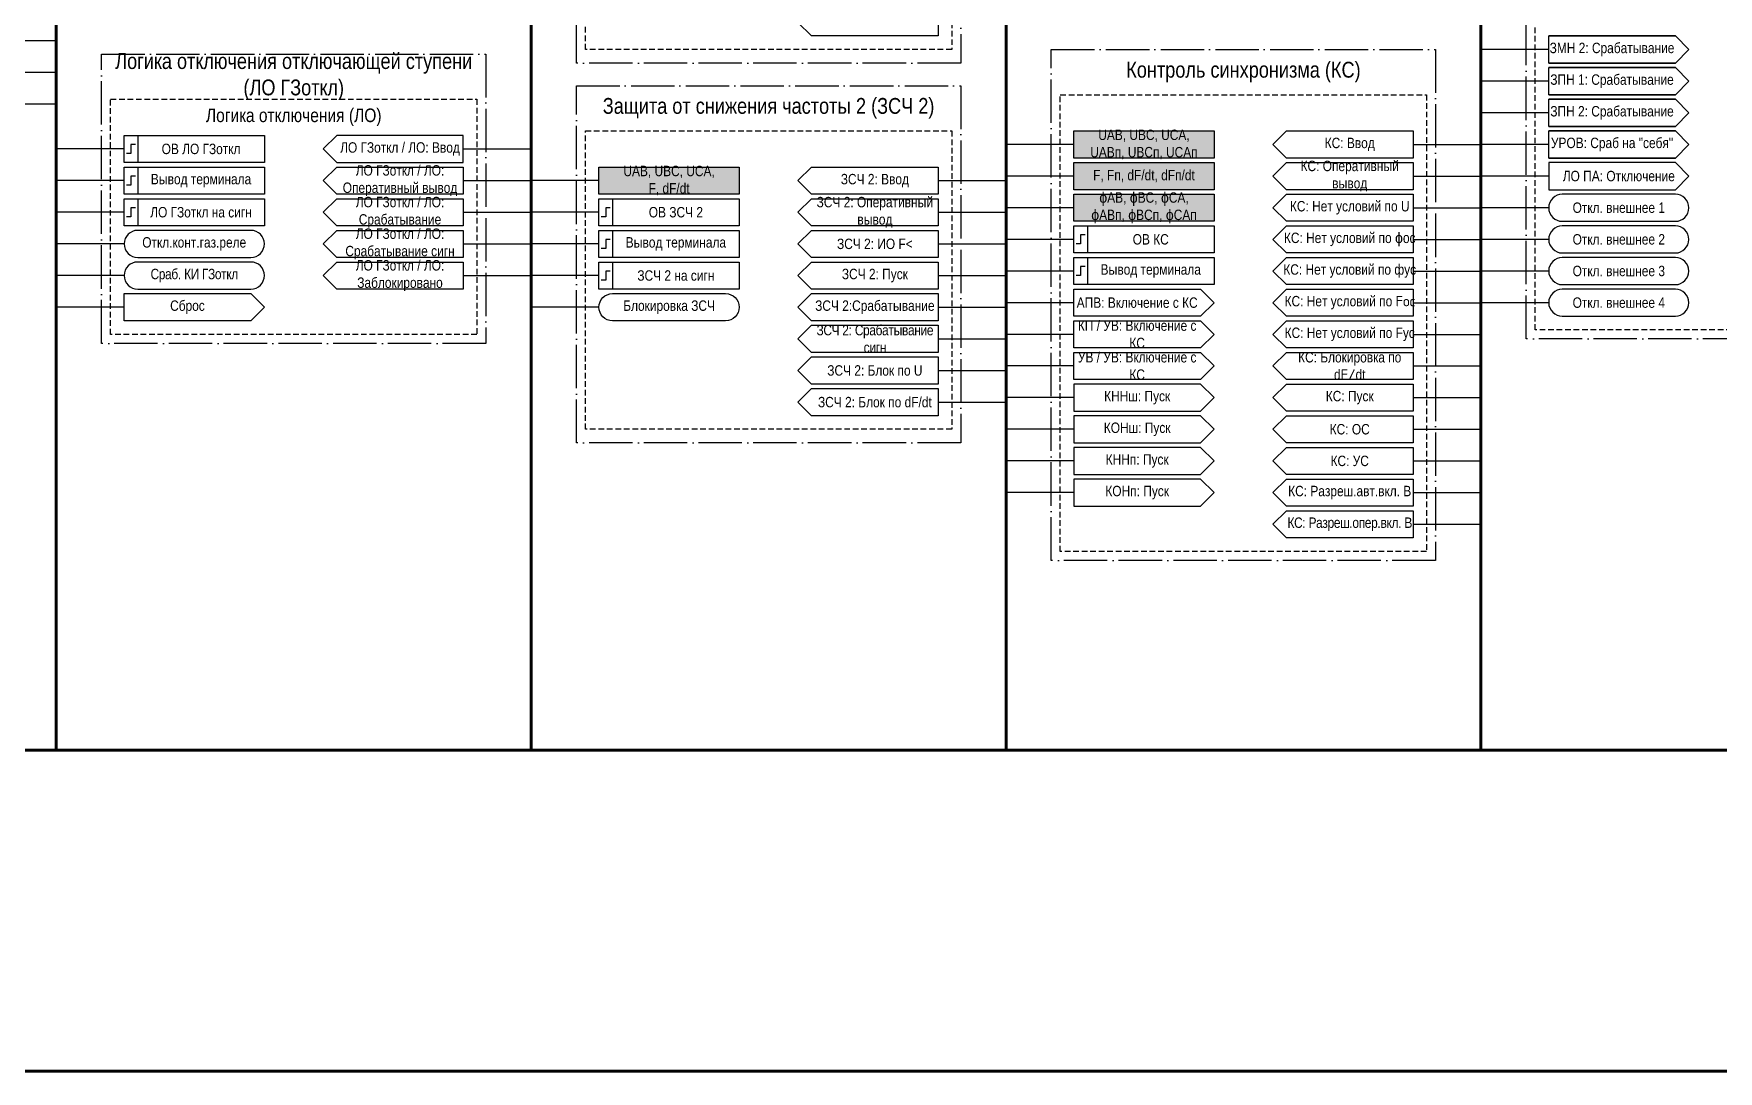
# Model space of a CAD drawing. Header units: millimetres. Extents: x 0 to 1261, y -61 to 1197.
# Drawn here: x 415 to 787.5, y -61 to 168.5 of the extents above; entities that cross this region are included whole.
import ezdxf

# ---------------------------------------------------------------- set-up
doc = ezdxf.new("R2010")
doc.units = ezdxf.units.MM
doc.linetypes.add('ACAD_ISO04W100', pattern=[30, 24, -3, 0, -3])
doc.linetypes.add('штриховая2', pattern=[0.375, 0.25, -0.125])
doc.layers.add('TEXT', color=7, linetype='Continuous', lineweight=25)
doc.layers.add('Основная', color=7, linetype='Continuous')
doc.styles.add('2.5_Gost_RD', font='ARIALN.TTF', dxfattribs={"height": 2.5})
doc.styles.add('3.5_Gost_RD', font='ARIALN.TTF', dxfattribs={"height": 3.5})

msp = doc.modelspace()

# ---------------------------------------------------------------- hatches: boundary and pattern name
at = {"ltscale": 100, "true_color": 0xef8637}
h = msp.add_hatch(color=30, dxfattribs=at)
h.dxf.hatch_style = 1
h.paths.add_polyline_path([(645, 147), (676, 147), (676, 141), (645, 141)])
h = msp.add_hatch(color=30, dxfattribs=at)
h.dxf.hatch_style = 1
h.paths.add_polyline_path([(540, 139), (571, 139), (571, 133), (540, 133)])
h = msp.add_hatch(color=30, dxfattribs=at)
h.dxf.hatch_style = 1
h.paths.add_polyline_path([(645, 140), (676, 140), (676, 134), (645, 134)])
h = msp.add_hatch(color=30, dxfattribs=at)
h.dxf.hatch_style = 1
h.paths.add_polyline_path([(645, 133), (676, 133), (676, 127), (645, 127)])

# ---------------------------------------------------------------- linework, layer by layer
at = {"lineweight": 100, "ltscale": 100}
for p, q in [((420, 1090), (420, 10)), ((525, 1090), (525, 10)), ((630, 1090), (630, 10)), ((735, 1090), (735, 10)), ((210, 10), (1050, 10))]:
    msp.add_line(p, q, dxfattribs=at)
at = {"ltscale": 100}
for p, q in [((405, 167), (420, 167)), ((750, 165), (735, 165)), ((405, 160), (420, 160)), ((750, 158), (735, 158)), ((405, 153), (420, 153)), ((750, 151), (735, 151)), ((692, 147), (720, 147)), ((435, 143), (420, 143)), ((510, 143), (525, 143)), ((645, 144), (630, 144)), ((720, 144), (735, 144)), ((750, 144), (735, 144)), ((435, 136), (420, 136)), ((510, 136), (525, 136)), ((540, 136), (525, 136)), ((615, 136), (630, 136)), ((645, 137), (630, 137)), ((720, 137), (735, 137)), ((750, 137), (735, 137)), ((435, 129), (420, 129)), ((510, 129), (525, 129)), ((540, 129), (525, 129)), ((615, 129), (630, 129)), ((645, 130), (630, 130)), ((720, 130), (735, 130)), ((750, 130), (735, 130)), ((645, 123), (630, 123)), ((720, 123), (735, 123)), ((750, 123), (735, 123)), ((435, 122), (420, 122)), ((510, 122), (525, 122)), ((540, 122), (525, 122)), ((615, 122), (630, 122)), ((645, 116), (630, 116)), ((720, 116), (735, 116)), ((750, 116), (735, 116)), ((435, 115), (420, 115)), ((510, 115), (525, 115)), ((540, 115), (525, 115)), ((615, 115), (630, 115)), ((645, 109), (630, 109)), ((720, 109), (735, 109)), ((750, 109), (735, 109)), ((435, 108), (420, 108)), ((540, 108), (525, 108)), ((615, 108), (630, 108)), ((615, 101), (630, 101)), ((645, 102), (630, 102)), ((720, 102), (735, 102)), ((615, 94), (630, 94)), ((645, 95), (630, 95)), ((720, 95), (735, 95)), ((615, 87), (630, 87)), ((645, 88), (630, 88)), ((720, 88), (735, 88)), ((645, 81), (630, 81)), ((720, 81), (735, 81)), ((645, 74), (630, 74)), ((720, 74), (735, 74)), ((645, 67), (630, 67)), ((720, 67), (735, 67)), ((720, 60), (735, 60)), ((720, 57), (692, 57))]:
    msp.add_line(p, q, dxfattribs=at)
at = {"color": 3, "lineweight": 60, "ltscale": 100}
msp.add_lwpolyline([(0, 1149), (1261, 1149), (1261, -61), (0, -61)], close=True, dxfattribs=at)
at = {"color": 251, "linetype": 'ACAD_ISO04W100', "lineweight": 30, "ltscale": 0.4, "true_color": 0x58595b}
for points in [[(745, 869), (830, 869), (830, 101), (745, 101)], [(535, 241), (620, 241), (620, 162), (535, 162)], [(430, 164), (515, 164), (515, 100), (430, 100)], [(640, 165), (725, 165), (725, 52), (640, 52)], [(535, 157), (620, 157), (620, 78), (535, 78)]]:
    msp.add_lwpolyline(points, close=True, dxfattribs=at)
at = {"linetype": 'штриховая2', "ltscale": 5}
for points in [[(747, 421), (828, 421), (828, 103), (747, 103)], [(537, 231), (618, 231), (618, 165), (537, 165)], [(432, 154), (513, 154), (513, 102), (432, 102)], [(642, 155), (723, 155), (723, 54), (642, 54)], [(537, 147), (618, 147), (618, 81), (537, 81)]]:
    msp.add_lwpolyline(points, close=True, dxfattribs=at)
at = {"ltscale": 100}
for points in [[(435, 146), (438, 146), (438, 140), (435, 140)], [(435, 146), (466, 146), (466, 140), (435, 140)], [(482, 146), (479, 143), (482, 140), (510, 140), (510, 146)], [(645, 147), (676, 147), (676, 141), (645, 141)], [(435, 139), (438, 139), (438, 133), (435, 133)], [(435, 139), (466, 139), (466, 133), (435, 133)], [(482, 139), (510, 139), (510, 133), (482, 133), (479, 136)], [(540, 139), (571, 139), (571, 133), (540, 133)], [(615, 139), (615, 133), (587, 133), (584, 136), (587, 139)], [(645, 140), (676, 140), (676, 134), (645, 134)], [(435, 132), (438, 132), (438, 126), (435, 126)], [(435, 132), (466, 132), (466, 126), (435, 126)], [(540, 132), (543, 132), (543, 126), (540, 126)], [(540, 132), (571, 132), (571, 126), (540, 126)], [(645, 133), (676, 133), (676, 127), (645, 127)], [(540, 125), (571, 125), (571, 119), (540, 119)], [(540, 125), (543, 125), (543, 119), (540, 119)], [(645, 126), (676, 126), (676, 120), (645, 120)], [(645, 126), (648, 126), (648, 120), (645, 120)], [(540, 118), (543, 118), (543, 112), (540, 112)], [(540, 118), (571, 118), (571, 112), (540, 112)], [(645, 119), (676, 119), (676, 113), (645, 113)], [(645, 119), (648, 119), (648, 113), (645, 113)], [(645, 112), (673, 112), (676, 109), (673, 106), (645, 106)], [(645, 105), (673, 105), (676, 102), (673, 99), (645, 99)], [(645, 98), (673, 98), (676, 95), (673, 92), (645, 92)]]:
    msp.add_lwpolyline(points, close=True, dxfattribs=at)
for points in [[(689, 144), (692, 147), (720, 147), (720, 141), (692, 141), (689, 144)], [(689, 137), (692, 140), (720, 140), (720, 134), (692, 134), (689, 137)], [(781, 137), (778, 140), (750, 140), (750, 134), (778, 134), (781, 137)], [(479, 129), (482, 132), (510, 132), (510, 126), (482, 126), (479, 129)], [(584, 129), (584, 129), (587, 132), (615, 132), (615, 126), (587, 126), (584, 129)], [(689, 130), (692, 133), (720, 133), (720, 127), (692, 127), (689, 130)], [(479, 122), (482, 125), (510, 125), (510, 119), (482, 119), (479, 122)], [(689, 123), (692, 126), (720, 126), (720, 120), (692, 120), (689, 123)], [(479, 115), (482, 118), (510, 118), (510, 112), (482, 112), (479, 115)], [(689, 116), (692, 119), (720, 119), (720, 113), (692, 113), (689, 116)], [(689, 109), (692, 112), (720, 112), (720, 106), (692, 106), (689, 109)], [(435, 111), (463, 111), (466, 108), (463, 105), (435, 105), (435, 111)], [(689, 102), (692, 105), (720, 105), (720, 99), (692, 99), (689, 102)], [(689, 95), (692, 98), (720, 98), (720, 92), (692, 92), (689, 95)], [(689, 88), (692, 91), (720, 91), (720, 85), (692, 85), (689, 88)], [(689, 81), (692, 84), (720, 84), (720, 78), (692, 78), (689, 81)], [(689, 74), (692, 77), (720, 77), (720, 71), (692, 71), (689, 74)], [(689, 67), (692, 70), (720, 70), (720, 64), (692, 64), (689, 67)], [(689, 60), (692, 63), (720, 63), (720, 57), (692, 57), (689, 60)]]:
    msp.add_lwpolyline(points, dxfattribs=at)
at = {"lineweight": 30, "ltscale": 100}
for points in [[(437.5, 144), (436.5, 144), (436.5, 142), (435.5, 142)], [(437.5, 137), (436.5, 137), (436.5, 135), (435.5, 135)], [(437.5, 130), (436.5, 130), (436.5, 128), (435.5, 128)], [(542.5, 130), (541.5, 130), (541.5, 128), (540.5, 128)], [(542.5, 123), (541.5, 123), (541.5, 121), (540.5, 121)], [(647.5, 124), (646.5, 124), (646.5, 122), (645.5, 122)], [(542.5, 116), (541.5, 116), (541.5, 114), (540.5, 114)], [(647.5, 117), (646.5, 117), (646.5, 115), (645.5, 115)]]:
    msp.add_lwpolyline(points, dxfattribs=at)
at = {"ltscale": 100}
for points in [[(753, 127), (778, 127, 1), (778, 133), (753, 133, 1)], [(438, 119), (463, 119, 1), (463, 125), (438, 125, 1)], [(753, 120), (778, 120, 1), (778, 126), (753, 126, 1)], [(438, 112), (463, 112, 1), (463, 118), (438, 118, 1)], [(753, 113), (778, 113, 1), (778, 119), (753, 119, 1)], [(753, 106), (778, 106, 1), (778, 112), (753, 112, 1)], [(543, 105, -1), (543, 111), (568, 111, -1), (568, 105)]]:
    msp.add_lwpolyline(points, format="xyb", close=True, dxfattribs=at)
at = {"layer": 'TEXT', "ltscale": 100}
for points in [[(750, 162), (778, 162), (781, 165), (778, 168), (750, 168), (778, 168), (781, 165), (778, 162), (750, 162), (750, 168)], [(750, 155), (778, 155), (781, 158), (778, 161), (750, 161), (778, 161), (781, 158), (778, 155), (750, 155), (750, 161)], [(750, 148), (778, 148), (781, 151), (778, 154), (750, 154), (778, 154), (781, 151), (778, 148), (750, 148), (750, 154)], [(750, 141), (778, 141), (781, 144), (778, 147), (750, 147), (778, 147), (781, 144), (778, 141), (750, 141), (750, 147)]]:
    msp.add_lwpolyline(points, dxfattribs=at)
for points in [[(645, 91), (645, 85), (673, 85), (676, 88), (673, 91)], [(645, 84), (645, 78), (673, 78), (676, 81), (673, 84)], [(645, 77), (645, 71), (673, 71), (676, 74), (673, 77)], [(645, 70), (645, 64), (673, 64), (676, 67), (673, 70)]]:
    msp.add_lwpolyline(points, close=True, dxfattribs=at)
at = {"layer": 'Основная', "ltscale": 100}
for points in [[(584, 171), (587, 174), (615, 174), (615, 168), (587, 168), (584, 171)], [(584, 115), (587, 118), (615, 118), (615, 112), (587, 112), (584, 115)], [(584, 94), (587, 97), (615, 97), (615, 91), (587, 91), (584, 94)], [(584, 87), (587, 90), (615, 90), (615, 84), (587, 84), (584, 87)]]:
    msp.add_lwpolyline(points, dxfattribs=at)
for points in [[(615, 125), (615, 119), (587, 119), (584, 122), (587, 125)], [(615, 111), (615, 105), (587, 105), (584, 108), (587, 111)], [(615, 104), (615, 98), (587, 98), (584, 101), (587, 104)]]:
    msp.add_lwpolyline(points, close=True, dxfattribs=at)

# ---------------------------------------------------------------- texts
at = {"color": 30, "ltscale": 100, "true_color": 0xef8637, "attachment_point": 5, "style": '3.5_Gost_RD'}
for s, insert, char_height, width in [('Логика отключения отключающей ступени \\P(ЛО ГЗоткл) ', (472.5, 159), 3.5, 85), ('Контроль синхронизма (КС)', (682.5, 160), 3.5, 85), ('Защита от снижения частоты 2 (ЗСЧ 2)', (577.5, 152), 3.5, 85), ('{\\C30;\\c1938679;Логика отключения (ЛО)}', (472.5, 150), 3, 81)]:
    msp.add_mtext(s, dxfattribs=dict(at, insert=insert, char_height=char_height, width=width))
at = {"ltscale": 100, "char_height": 2.3, "width": 31, "attachment_point": 5, "style": '2.5_Gost_RD'}
for s, insert in [('ЛО ПА: Отключение', (765.5, 137)), ('Откл. внешнее 1', (765.5, 130)), ('Откл. внешнее 2', (765.5, 123)), ('Откл. внешнее 3', (765.5, 116)), ('Откл. внешнее 4', (765.5, 109))]:
    msp.add_mtext(s, dxfattribs=dict(at, insert=insert))
at = {"layer": 'TEXT', "ltscale": 100, "char_height": 2.3, "attachment_point": 5, "style": '2.5_Gost_RD'}
for s, insert, width in [('ЗМН 2: Срабатывание', (764, 165), 28), ('ЗПН 1: Срабатывание', (764, 158), 28), ('ЗПН 2: Срабатывание', (764, 151), 28), ('КС: Ввод', (706, 144), 28), ('УРОВ: Сраб на "себя"', (764, 144), 28), ('ОВ ЛО ГЗоткл', (452, 143), 28), ('ЛО ГЗоткл / ЛО: Ввод', (496, 143), 28), ('ЛО ГЗоткл / ЛО:\\PОперативный вывод', (496, 136), 30.44), ('КС: Оперативный вывод', (706, 137), 28), ('Вывод терминала', (452, 136), 28), ('ЗСЧ 2: Ввод', (601, 136), 28), ('ЛО ГЗоткл / ЛО: Срабатывание', (496, 129), 28), ('ЗСЧ 2: Оперативный вывод', (601, 129), 28), ('КС: Нет условий по U', (706, 130), 28), ('ЛО ГЗоткл на сигн', (452, 129), 28), ('\\A1;Откл.конт.газ.реле', (450.5, 122), 31), ('ЛО ГЗоткл / ЛО: Срабатывание сигн', (496, 122), 28), ('КС: Нет условий по {\\fISOCPEUR|b0|i0|c204|p34;\\C7;ɸ\\fArial Narrow|b0|i0|c204|p34;ос}', (706, 123), 28), ('\\A1;{\\T0.95;Сраб. КИ ГЗоткл}', (450.5, 115), 31), ('ЛО ГЗоткл / ЛО:\\PЗаблокировано', (496, 115), 28), ('КС: Нет условий по {\\C7;фус}', (706, 116), 28), ('Сброс', (449, 108), 28), ('АПВ: Включение с КС', (659, 109), 28), ('КС: Нет условий по {\\fISOCPEUR|b0|i0|c204|p34;Fос}', (706, 109), 28), ('КП / УВ: Включение с КС', (659, 102), 28), ('КС: Нет условий по Fус', (706, 102), 28), ('УВ / УВ: Включение с КС', (659, 95), 28), ('КС: Блокировка по d{\\fISOCPEUR|b0|i0|c204|p34;F/}dt', (706, 95), 28), ('КННш: Пуск', (659, 88), 28), ('КС: Пуск', (706, 88), 28), ('КОНш: Пуск', (659, 81), 28), ('КС: ОС', (706, 81), 28), ('КННп: Пуск', (659, 74), 28), ('КС: УС', (706, 74), 28), ('КОНп: Пуск', (659, 67), 28), ('КС: Разреш.авт.вкл. В', (706, 67), 28), ('{\\T0.95;КС: Разреш.опер.вкл. В}', (706, 60), 28)]:
    msp.add_mtext(s, dxfattribs=dict(at, insert=insert, width=width))
at = {"layer": 'TEXT', "color": 0, "ltscale": 100, "char_height": 2.3, "attachment_point": 5, "style": '2.5_Gost_RD'}
for s, insert, width in [('{\\C256;UAB, UBC, UCA, \\PUABп, UBCп, UCAп}', (660.5, 144), 31), ('{\\C256;UAB, UBC, UCA, \\PF, dF/dt}', (555.5, 136), 31), ('{\\C256;F, Fп, dF/dt, dFп/dt}', (660.5, 137), 31), ('{\\fISOCPEUR|b0|i0|c204|p34;\\C256;ɸ\\fArial Narrow|b0|i0|c204|p34;AB, \\fISOCPEUR|b0|i0|c204|p34;ɸ\\fArial Narrow|b0|i0|c204|p34;BC, \\fISOCPEUR|b0|i0|c204|p34;ɸ\\fArial Narrow|b0|i0|c204|p34;CA, \\P\\fISOCPEUR|b0|i0|c204|p34;ɸ\\fArial Narrow|b0|i0|c204|p34;ABп, \\fISOCPEUR|b0|i0|c204|p34;ɸ\\fArial Narrow|b0|i0|c204|p34;BCп, \\fISOCPEUR|b0|i0|c204|p34;ɸ\\fArial Narrow|b0|i0|c204|p34;CAп}', (660.5, 130), 31), ('{\\C256;ОВ ЗСЧ 2}', (557, 129), 28), ('{\\C256;Вывод терминала}', (557, 122), 28), ('{\\C256;ОВ КС}', (662, 123), 28), ('{\\C256;ЗСЧ 2 на сигн}', (557, 115), 28), ('{\\C256;Вывод терминала}', (662, 116), 28), ('{\\C256;Блокировка ЗСЧ}', (555.5, 108), 31)]:
    msp.add_mtext(s, dxfattribs=dict(at, insert=insert, width=width))
at = {"layer": 'Основная', "color": 0, "ltscale": 100, "char_height": 2.3, "width": 28, "attachment_point": 5, "style": '2.5_Gost_RD'}
for s, insert in [('{\\C256;ЗСЧ 2: ИО F<}', (601, 122)), ('{\\C256;ЗСЧ 2: Пуск}', (601, 115)), ('{\\C256;ЗСЧ 2:Срабатывание}', (601, 108)), ('{\\T0.95;\\C256;ЗСЧ 2: Срабатывание сигн}', (601, 101)), ('{\\C256;ЗСЧ 2: Блок по U}', (601, 94)), ('{\\C256;ЗСЧ 2: Блок по dF/dt}', (601, 87))]:
    msp.add_mtext(s, dxfattribs=dict(at, insert=insert))

doc.saveas('drawing.dxf')
